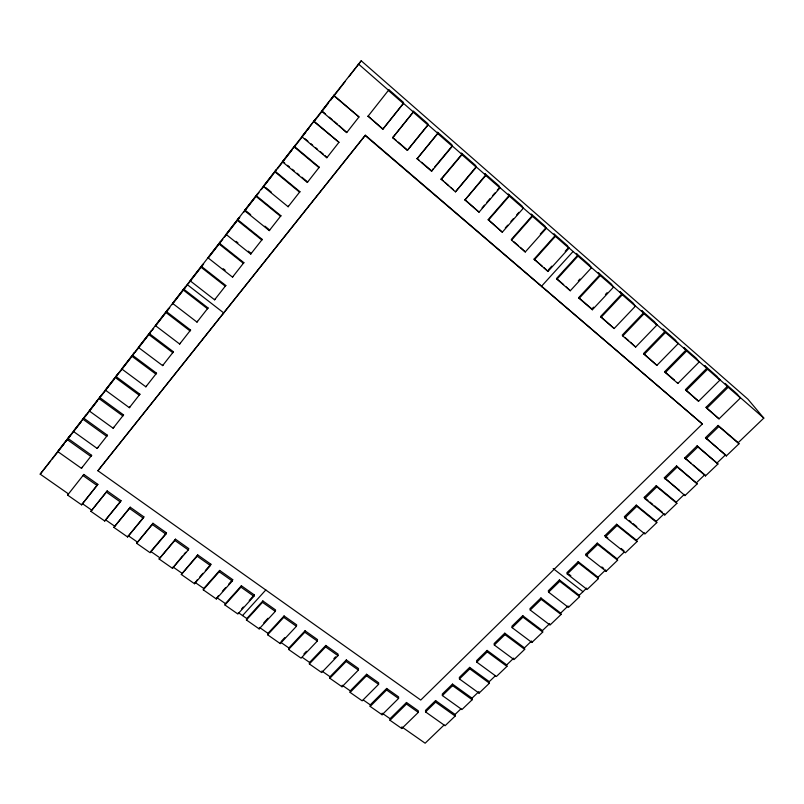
<?xml version="1.0" encoding="UTF-8"?>
<svg xmlns="http://www.w3.org/2000/svg" width="804" height="804" viewBox="0 0 804 804"><rect width="100%" height="100%" fill="white"/><g stroke="black" fill="none" stroke-linecap="round" stroke-linejoin="round"><path stroke-width="1.21" d="M390 720.273L406.482 704.043L406.502 702.475L418.301 710.816L418.311 712.394L401.799 728.514L390 720.273L390.061 718.686L406.502 702.475M401.799 728.514L401.829 726.916L425.135 743.208L444.099 724.997M392.653 137.745L413.276 112.208L413.306 111.002L427.879 123.736L428.019 125.082L407.347 150.398L392.653 137.745L413.286 111.907L403.417 103.284L382.784 129.253L368.021 116.108L382.875 128.901M398.563 698.445L398.593 696.887L386.664 688.455L370.272 704.857L370.172 706.425L382.091 714.756L398.563 698.445L386.603 690.003L386.664 688.455M382.091 714.756L382.171 713.168M378.583 684.335L378.674 682.807L366.604 674.275L350.263 690.867L350.112 692.415L362.172 700.837L378.583 684.335L366.493 675.802L366.604 674.275M407.347 150.398L427.989 124.741L437.718 133.243L417.075 158.78L431.567 171.272L452.32 146.308L451.918 144.74L437.537 132.178L437.778 133.605L452.32 146.308M358.393 670.074L358.524 668.566L346.323 659.943L330.032 676.727L329.841 678.254L342.032 686.767L358.393 670.074L346.162 661.441L346.323 659.943M342.032 686.767L342.202 685.239L350.263 690.867M337.961 655.652L338.142 654.165L325.801 645.441L309.58 662.436L309.339 663.933L321.67 672.546L337.961 655.652L325.6 646.918L325.801 645.441M403.387 103.565L403.518 102.45L388.734 89.535L388.443 90.51L403.387 103.565L382.784 129.253M317.309 641.059L317.53 639.602L305.058 630.778L288.887 647.974L288.596 649.451L301.068 658.154L317.309 641.059L304.806 632.225L305.058 630.778M296.415 626.306L296.696 624.869L284.073 615.954L267.963 633.351L267.631 634.798L280.244 643.602L296.415 626.306L283.772 617.371L284.073 615.954M280.244 643.602L280.546 642.145L288.887 647.974M275.29 611.382L275.611 609.975L262.848 600.95L246.808 618.557L246.416 619.984L259.169 628.889L275.29 611.382L262.496 602.337L262.848 600.95M259.169 628.889L259.531 627.452L267.963 633.351M253.913 596.287L254.285 594.9L241.381 585.774L225.401 603.603L224.969 605L237.863 614.005L253.913 596.287L240.969 587.141L241.381 585.774M232.286 581.011L232.718 579.654L219.653 570.428L203.754 588.468L203.261 589.834L216.316 598.95L232.286 581.011L219.19 571.765L219.653 570.428M216.316 598.95L218.366 595.774M210.417 565.564L210.899 564.237L197.683 554.901L181.312 574.498L194.508 583.724L210.417 565.564L197.171 556.207L197.683 554.901M97.907 470.752L365.348 135.213L702.354 423.969L420.753 700.053L97.907 470.752L365.348 135.213M194.508 583.724L197.412 579.644M188.287 549.926L188.819 548.64L175.453 539.182L159.102 558.981L172.458 568.317L188.287 549.926L174.88 540.459L175.453 539.182M172.458 568.317L182.498 555.976M165.885 534.117L166.488 532.851L152.951 523.283L136.63 543.293L150.137 552.73L165.885 534.117L152.328 524.53L152.951 523.283M358.986 116.942L333.68 95.656L334.585 94.621L321.63 111.183L346.735 132.57L358.986 116.942L333.901 95.395L361.237 60.792L747.911 399.176L763.8 418.1L738.183 442.692L738.987 443.788L726.324 455.938L705.48 437.708L718.083 425.427L738.183 442.692M143.233 518.108L143.886 516.871L130.198 507.203L113.887 527.404L127.565 536.961L143.233 518.108L129.504 508.419L130.198 507.203M346.735 132.57L339.509 125.896M127.565 536.961L143.886 516.871M338.956 142.308L313.671 121.454L314.786 120.148L301.842 136.71L326.856 157.735L338.956 142.308L313.952 121.123L333.68 95.656M326.856 157.735L325.178 155.695M319.268 167.222L318.997 167.674L294.023 146.79L295.349 145.222L282.395 161.785L307.329 182.448L319.268 167.222L294.354 146.398L313.671 121.454M120.298 501.917L121.012 500.711L107.163 490.922L90.882 511.334L104.721 521.002L120.298 501.917L106.409 492.108L90.882 511.334M104.721 521.002L121.012 500.711M307.329 182.448L307.62 181.965L301.882 177.202M299.922 191.704L299.611 192.216L274.717 171.684L276.234 169.865L263.3 186.417L288.133 206.739L299.922 191.704L275.099 171.232L294.023 146.79M223.16 313.691L223.663 312.887L187.201 284.586M288.133 206.739L288.475 206.186M280.918 215.763L280.556 216.336L255.752 196.146L257.461 194.076L244.527 210.618L269.28 230.607L280.918 215.763L256.185 195.623L274.717 171.684M106.409 492.108L107.163 490.922M269.28 230.607L269.662 230.004L264.918 226.165M262.235 239.411L261.823 240.044L237.11 220.185L239.009 217.874L226.085 234.406L250.737 254.064L262.235 239.411L237.592 219.603L255.752 196.146M250.737 254.064L251.18 253.401L248.335 251.139M237.11 220.185L219.311 243.17L243.863 262.657L243.411 263.34L218.788 243.803L201.352 266.335L225.813 285.5L225.311 286.244L200.789 267.028L183.684 289.108L208.055 307.972L207.522 308.766L183.081 289.862L166.317 311.5L190.598 330.072L190.015 330.916L165.674 312.304L149.242 333.529L173.433 351.8L172.81 352.695L148.559 334.384L132.439 355.197L156.539 373.187L155.886 374.121L131.715 356.092L115.917 376.503L139.916 394.211L139.223 395.196L115.163 377.448L99.656 397.467L123.565 414.914L122.841 415.939L98.862 398.462L83.656 418.1L107.475 435.276L106.711 436.351L82.832 419.135L67.918 438.401L91.646 455.325L90.842 456.431L67.054 439.476L40.2 474.149L68.44 493.887L67.596 495.073L81.596 504.852L97.867 484.36L83.847 474.45L67.596 495.073M81.596 504.852L97.867 484.36M218.788 243.803L220.859 241.27L207.955 257.782L232.517 277.129L232.999 276.415M200.789 267.028L203.03 264.265L190.126 280.777L214.598 299.802L215.12 299.028M183.081 289.862L185.493 286.887L172.599 303.369L196.98 322.102L197.553 321.278M165.674 312.304L168.237 309.128L155.373 325.59L179.664 344.032L180.267 343.157M148.559 334.384L151.273 331.007L138.419 347.449L162.619 365.599L163.262 364.674M83.847 474.45L83.043 475.596L97.093 485.526M131.715 356.092L134.59 352.524L121.746 368.946L145.856 386.814L146.539 385.84M115.163 377.448L118.168 373.699L105.354 390.101L129.364 407.688L130.077 406.673M98.862 398.462L102.018 394.523L89.214 410.904L113.133 428.22L113.887 427.165M82.832 419.135L86.118 415.025L73.335 431.376L97.163 448.441L97.947 447.346M67.054 439.476L70.471 435.205L57.717 451.536L81.445 468.33L82.259 467.194M64.461 443.426L52.25 459.014M65.998 441.446L81.375 421.618M85.214 416.663L97.515 400.804M99.053 398.824L100.59 396.834M102.128 394.854L114.439 378.996M115.977 377.016L117.515 375.026M119.052 373.046L133.655 354.212M135.193 352.232L150.569 332.404M152.107 330.424L153.644 328.444M155.182 326.454L169.795 307.62M172.096 304.646L186.709 285.812M188.247 283.832L203.623 264.003M208.236 258.064L222.849 239.23M224.386 237.24L236.688 221.381M238.225 219.402L239.763 217.422M243.602 212.457L255.903 196.598M257.441 194.618L258.978 192.638M261.29 189.664L272.817 174.79M274.355 172.81L275.893 170.83M277.43 168.84L292.043 150.006M293.581 148.026L305.882 132.168M307.419 130.188L308.957 128.198M313.57 122.258L328.183 103.425M330.484 100.45L345.097 81.616M348.936 76.651L361.237 60.792M81.445 468.33L91.646 455.325M97.163 448.441L107.475 435.276M113.133 428.22L123.565 414.914M129.364 407.688L139.916 394.211M145.856 386.814L156.539 373.187M162.619 365.599L173.433 351.8M179.664 344.032L190.598 330.072M196.98 322.102L208.055 307.972M214.598 299.802L225.813 285.5M232.517 277.129L243.863 262.657M367.89 116.419L388.513 90.259L358.333 63.898M40.2 474.149L50.742 460.903M113.887 527.404L129.504 508.419M417.075 158.78L437.778 133.605M431.567 171.272L433.115 168.89M434.703 166.981L452.22 145.916L461.818 154.298L441.094 179.051L455.466 191.854L476.29 167.242L475.626 165.463L461.436 153.061L461.948 154.72L476.29 167.242M136.63 543.293L152.328 524.53M441.165 179.533L461.948 154.72M166.488 532.851L150.77 551.433L159.705 557.674M499.937 187.895L485.787 175.533L485.023 173.664L499.023 185.905L499.937 187.895L479.043 212.166L464.933 200.005L485.596 175.071L476.119 166.79L455.466 191.854M159.102 558.981L174.88 540.459M464.933 200.005L485.787 175.533M184.086 554.137L185.664 552.308M482.078 207.874L484.48 205.08M486.882 202.286L490.088 198.568M492.49 195.774L494.892 192.98M497.304 190.186L499.706 187.392L509.043 195.553L488.189 219.623L502.309 232.205L523.263 208.276L522.108 206.075L508.289 194.005L509.304 196.075L523.263 208.276M181.312 574.498L197.171 556.207M488.39 220.206L509.304 196.075M199.784 576.93L202.96 573.302M205.342 570.579L210.899 564.237M505.294 227.914L507.706 225.16M510.912 221.492L513.324 218.738M516.54 215.06L518.952 212.306M203.261 589.834L219.19 571.765M511.535 240.145L532.509 216.346L531.253 214.065L544.881 225.974L546.278 228.376L525.273 251.974L511.535 240.145L511.274 239.512L532.188 215.773L522.972 207.723M222.356 591.302L225.542 587.714M228.728 584.136L232.718 579.654M540.288 234.115L545.926 227.773L555.031 235.723L534.057 259.129L547.926 271.491L568.991 248.215L567.373 245.622L553.916 233.863L555.403 236.346L568.991 248.215M224.969 605L240.969 587.141M534.369 259.813L555.403 236.346M241.652 608.869L243.331 607.01M249.23 600.487L254.285 594.9M548.418 269.853L551.775 266.134M565.222 251.28L567.745 248.496M242.547 615.583L265.843 589.925M573.081 251.491L541.685 286.073L542.017 286.817M591.412 267.802L577.996 256.084L576.277 253.411L589.553 265.018L591.412 267.802L570.287 290.757L556.911 279.229L556.529 278.496L577.563 255.411L568.589 247.562M246.416 619.984L262.496 602.337M556.911 279.229L577.996 256.084M263.762 622.849L267.993 618.256M578.307 280.837L579.996 279.008M613.532 287.118L600.297 275.561L598.357 272.697L611.462 284.154L613.532 287.118L592.367 309.761L579.151 298.384L578.719 297.611L599.804 274.837L590.94 267.099M267.631 634.798L283.772 617.371M579.151 298.384L600.297 275.561M281.4 641.23L284.797 637.602M592.367 309.761L591.905 308.967L593.593 307.158M605.412 294.505L607.1 292.696M635.371 306.193L622.306 294.777L620.145 291.741L633.09 303.048L635.371 306.193L614.155 328.534L601.111 317.299L600.628 316.485L621.753 294.013L613.01 286.375M288.596 649.451L304.806 632.225M601.111 317.299L622.306 294.777M303.892 653.974L306.445 651.28M309.339 663.933L325.6 646.918M622.788 335.971L644.024 313.751L641.652 310.535L654.436 321.7L656.928 325.027L635.662 347.057L622.788 335.971L622.256 335.107L643.431 312.947L634.798 305.399M333.861 658.607L335.569 656.828M678.204 343.609L665.471 332.484L662.898 329.097L675.511 340.122L678.204 343.609L656.898 365.358L644.195 354.403L643.602 353.499L664.818 331.63L656.295 324.183M329.841 678.254L346.162 661.441M644.195 354.403L665.471 332.484M699.209 361.961L686.636 350.976L683.862 347.418L696.324 358.303L699.209 361.961L677.872 383.418L665.32 372.604L664.687 371.659L685.943 350.082L677.521 342.725M350.112 692.415L366.493 675.802M665.32 372.604L686.636 350.976M719.952 380.081L707.54 369.237L704.575 365.518L716.866 376.262L719.952 380.081L698.575 401.256L686.184 390.573L685.5 389.598L706.796 368.292L698.485 361.036M370.172 706.425L386.603 690.003M686.184 390.573L707.54 369.237M740.434 397.97L728.183 387.257L725.017 383.387L737.167 394L740.434 397.97L719.027 418.864L706.786 408.321L706.053 407.306L727.379 386.282L719.178 379.116M706.786 408.321L728.183 387.257M455.074 714.465L435.587 700.565L425.547 710.344L425.567 711.922L445.074 725.731L455.164 716.052L455.074 714.465L460.983 708.786M452.501 684.093L442.321 694.003L442.381 695.56L461.938 709.55L472.169 699.741L472.038 698.173L452.501 684.093L452.592 685.631L442.381 695.56M469.677 667.37L459.345 677.43L459.446 678.958L479.043 693.149L489.425 683.189L489.254 681.651L469.677 667.37L469.797 668.878L489.425 683.189M487.093 650.406L476.611 660.617L476.752 662.114L496.39 676.496L506.932 666.395L506.721 664.888L487.093 650.406L487.254 651.883L506.932 666.395M504.771 633.18L494.138 643.542L494.319 645.019L514.007 659.602L524.69 649.351L524.449 647.873L504.771 633.18L504.982 634.637L524.69 649.351M522.721 615.703L511.917 626.226L512.138 627.663L531.876 642.466L542.73 632.055L542.429 630.607L522.721 615.703L522.962 617.13L542.73 632.055M540.931 597.965L529.967 608.648L530.238 610.055L550.016 625.06L561.031 614.497L560.689 613.08L540.931 597.965L541.223 599.362L561.031 614.497M559.423 579.955L548.288 590.799L548.609 592.176L568.428 607.402L579.604 596.679L579.222 595.292L559.423 579.955L559.755 581.322L579.604 596.679M578.197 561.674L566.89 572.679L567.252 574.026L587.111 589.473L598.467 578.589L598.035 577.232L578.197 561.674L578.578 563.001L598.467 578.589M585.784 554.288L597.251 543.112L617.13 558.891L617.613 560.217L606.085 571.272L586.186 555.604L585.784 554.288L587.674 555.775M604.96 535.605L616.608 524.258L636.527 540.268L637.059 541.564L625.361 552.79L605.412 536.881L604.96 535.605L607.804 537.876M624.437 516.64L636.265 505.113L656.225 521.364L656.808 522.62L644.929 534.017L624.939 517.876L624.437 516.64L626.336 518.168M644.225 497.364L656.245 485.666L676.234 502.158L676.867 503.374L664.797 514.952L644.778 498.57L644.225 497.364L648.024 500.48M664.315 477.797L676.526 465.908L697.249 483.827L684.978 495.596L664.315 477.797L679.561 490.44M684.737 457.908L697.138 445.828L717.952 463.968L705.49 475.918L684.737 457.908L691.41 463.526M425.567 711.922L435.627 702.133L435.587 700.565M459.446 678.958L469.797 668.878M476.752 662.114L487.254 651.883M494.319 645.019L504.982 634.637M512.138 627.663L522.962 617.13M530.238 610.055L541.223 599.362M548.609 592.176L559.755 581.322M567.252 574.026L578.578 563.001M586.186 555.604L597.694 544.409L597.251 543.112M605.412 536.881L617.1 525.514L616.608 524.258M624.939 517.876L636.808 506.329L636.265 505.113M644.778 498.57L656.828 486.842L656.245 485.666M664.928 478.963L677.169 467.044L676.526 465.908M685.4 459.044L697.842 446.934L697.138 445.828M706.203 438.793L718.846 426.492L718.083 425.427M472.038 698.173L478.893 691.591L479.043 693.149M489.254 681.651L495.344 675.812M506.721 664.888L513.776 658.104M524.449 647.873L531.605 640.989L531.876 642.466M542.429 630.607L549.705 623.623M560.689 613.08L568.066 605.995M579.222 595.292L586.709 588.096M598.035 577.232L605.643 569.925L606.085 571.272M617.13 558.891L623.994 552.298M636.527 540.268L644.376 532.74M656.225 521.364L664.194 513.716L664.797 514.952M676.234 502.158L684.325 494.39L684.978 495.596M696.555 482.651L704.776 474.762L693.319 465.134M717.198 462.833L725.55 454.813L719.821 449.928M82.4 503.646L91.656 510.118M105.465 519.766L114.61 526.158M128.248 535.685L137.283 542.007M173.031 566.991L181.855 573.162M195.03 582.367L203.754 588.468M216.778 597.573L225.401 603.603M238.275 612.598L246.808 618.557M302.244 657.31L309.58 662.436M321.881 671.028L330.032 676.727M363.287 699.982L370.272 704.857M383.156 713.862L390.061 718.686M406.482 704.043L418.311 712.394M435.627 702.133L455.164 716.052M452.592 685.631L472.169 699.741M553.162 568.569L582.96 591.694M568.88 574.227L570.86 575.764M223.2 268.697L225.16 270.234M601.854 566.951L603.744 568.438M597.694 544.409L617.613 560.217M236.044 241.331L237.934 242.838M621.07 548.459L623.914 550.72M617.1 525.514L637.059 541.564M244.989 210.065L250.677 214.658M629.18 520.469L631.08 522.007M632.979 523.535L636.778 526.61M636.808 506.329L656.808 522.62M265.611 187.473L271.33 192.156M649.923 502.038L652.778 504.379M654.687 505.927L662.295 512.158M656.828 486.842L676.867 503.374M282.757 161.343L284.676 162.931M287.541 165.312L289.45 166.9M292.324 169.272L294.234 170.86M297.098 173.242L299.018 174.83M677.169 467.044L697.249 483.827M305.028 138.76L307.912 141.182M310.786 143.594L312.706 145.212M315.58 147.635L317.5 149.242M320.384 151.665L323.258 154.087M697.842 446.934L717.952 463.968M321.891 110.882L325.6 114.047M329.308 117.203L332.092 119.575M333.941 121.153L337.65 124.318M705.48 437.708L717.902 448.3M365.207 135.575L702.354 423.969M718.846 426.492L738.987 443.788M392.714 137.373L396.372 140.529M398.211 142.107L407.367 149.996M417.065 158.358L418.874 159.916M421.587 162.247L431.527 170.81M441.094 179.051L442.994 180.689M444.903 182.327L448.702 185.603M450.602 187.242L453.456 189.704M464.802 199.472L479.043 212.166M488.189 219.623L502.309 232.205M514.017 241.873L518.58 245.803M520.409 247.381L525.273 251.974M534.057 259.129L542.167 266.124M543.966 267.672L546.67 270.003M556.529 278.496L563.654 284.626M566.328 286.927L570.287 290.757M578.719 297.611L591.905 308.967M600.628 316.485L614.155 328.534M625.009 337.479L628.678 340.645M630.507 342.223L635.662 347.057M643.602 353.499L656.898 365.358M664.687 371.659L674.516 380.141M685.5 389.598L698.575 401.256M706.053 407.306L719.027 418.864M739.61 396.965L763.8 418.1M413.276 112.208L428.019 125.082M532.509 216.346L546.278 228.376M644.024 313.751L656.928 325.027M677.199 382.453L677.872 383.418M725.55 454.813L726.324 455.938M704.776 474.762L705.49 475.918M547.574 270.777L547.926 271.491"/></g></svg>
